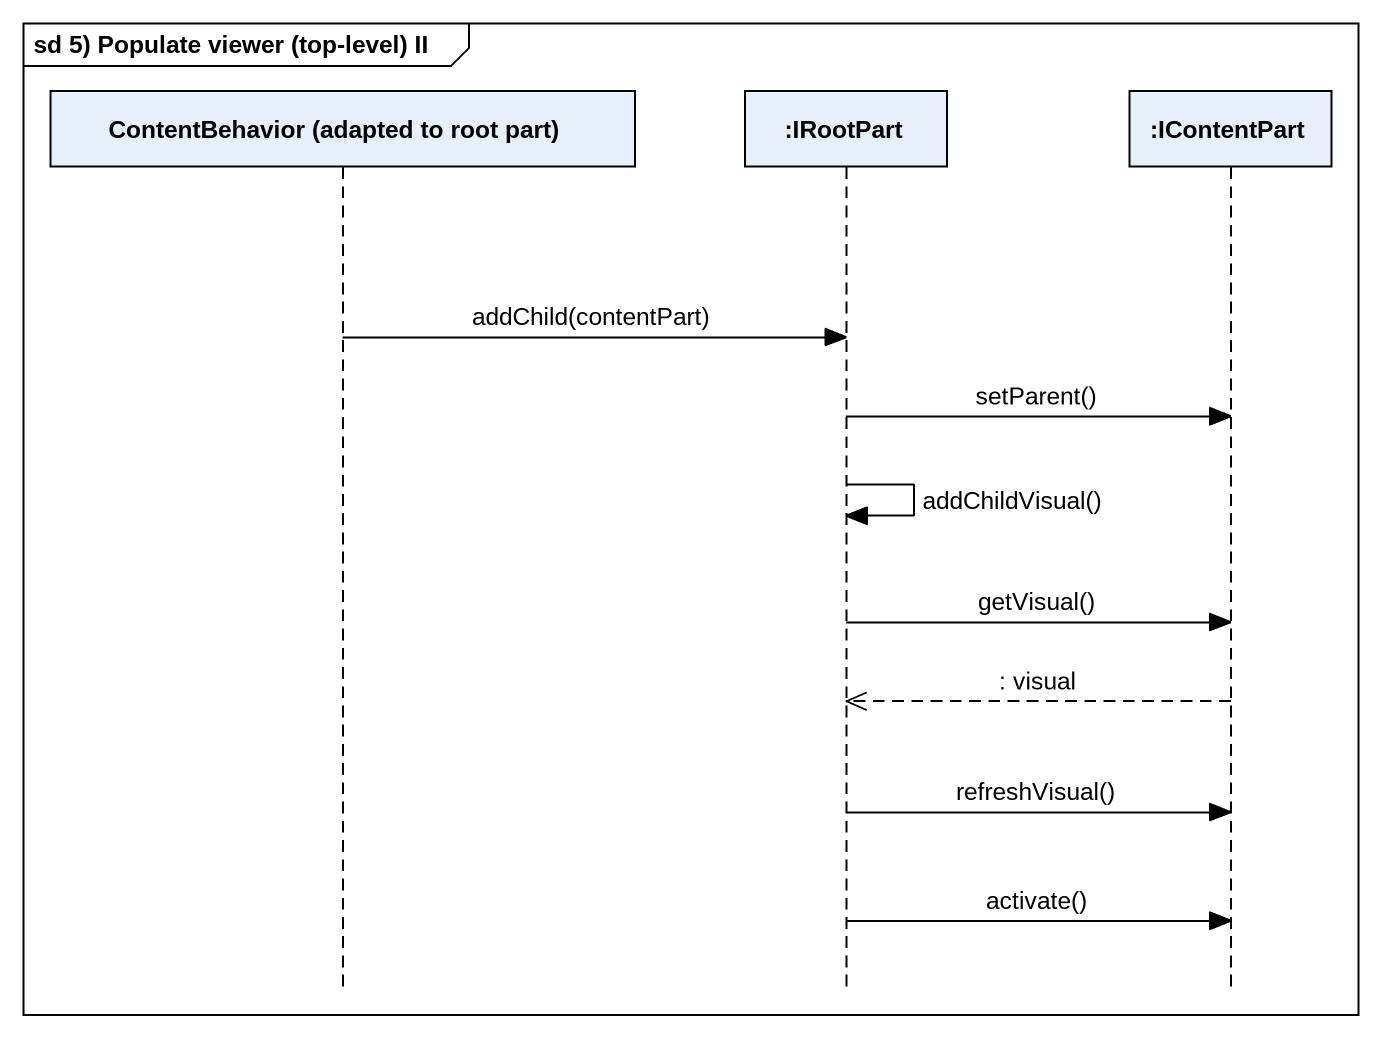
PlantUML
@startuml
mainframe sd 5) Populate viewer (top-level) II
hide footbox
participant "ContentBehavior (adapted to root part)" as ContentBehavior_adapted_to
participant ":IRootPart" as IRootPart
participant ":IContentPart" as IContentPart

ContentBehavior_adapted_to -> IRootPart : addChild(contentPart)
IRootPart -> IContentPart : setParent()
IRootPart -> IRootPart : addChildVisual()
IRootPart -> IContentPart : getVisual()
IContentPart -->> IRootPart : : visual
IRootPart -> IContentPart : refreshVisual()
IRootPart -> IContentPart : activate()
@enduml
